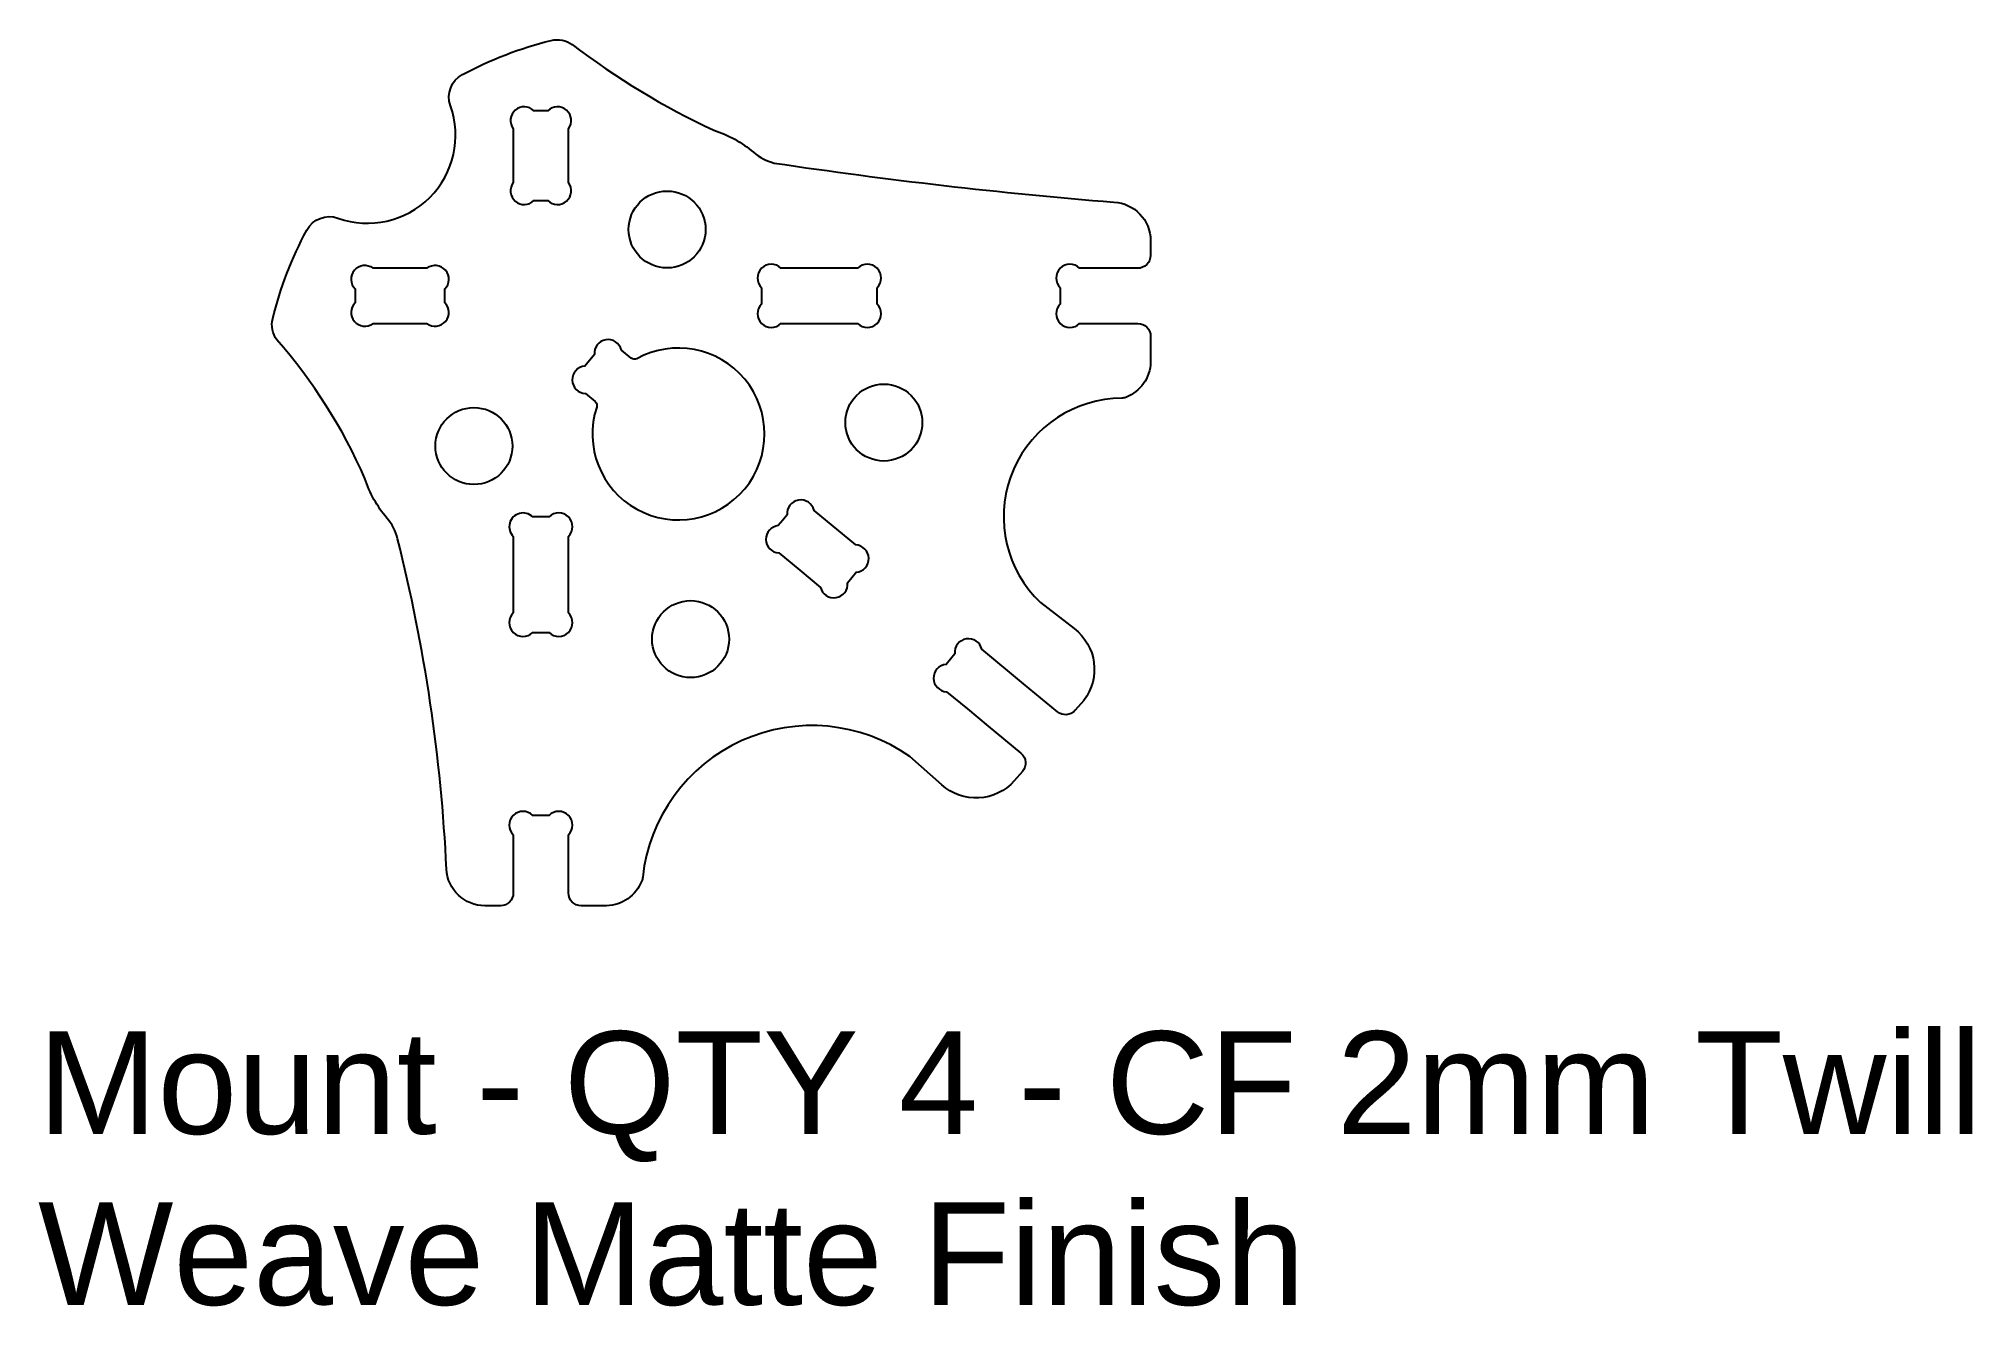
# Model space of a CAD drawing. Header units: inches. Extents: x -12 to 63.4, y -20.3 to 29.1.
import ezdxf

# ---------------------------------------------------------------- set-up
doc = ezdxf.new("R2010")
doc.units = ezdxf.units.IN
doc.header["$MEASUREMENT"] = 0
doc.layers.add('Motor Mount', color=151, linetype='Continuous')
doc.styles.get("Standard").update_dxf_attribs({"font": 'arial.ttf'})

# ---------------------------------------------------------------- blocks, each defined once
blk = doc.blocks.new('A$Ca1c0b82b')
at = {"layer": 'Motor Mount'}
for points in [[(-7.253, -18.396), (-7.542, -18.395, -0.400043), (-9.039, -16.967, 0.049564), (-10.944, -4.088, 0.115287), (-11.361, -3.279, -0.10021), (-12.216, -1.733, 0.076467), (-15.653, 3.672, -0.220263), (-15.812, 4.497, -0.062487), (-14.484, 7.947, -0.370887), (-13.268, 8.417, 0.632184), (-8.885, 12.799, -0.370887), (-8.416, 14.016, -0.062487), (-4.965, 15.344, -0.220263), (-4.14, 15.185, 0.053083), (1.38, 11.84, -0.10021), (2.924, 10.983, 0.115287), (3.733, 10.565, 0.017079), (16.967, 9.039, -0.400043), (18.395, 7.542), (18.396, 7.013), (18.396, 6.96, -0.41449), (17.896, 6.46), (15.629, 6.46, 1), (14.872, 5.703), (14.872, 5.385), (14.872, 5.066, 1), (15.629, 4.31), (17.122, 4.31), (17.899, 4.31, -0.413937), (18.399, 3.81), (18.399, 3.541), (18.399, 2.799, -0.299276), (17.43, 1.428, -0.078712), (17.278, 1.394, 0.649011), (13.871, -6.336, 0.012386), (14.101, -6.57), (15.424, -7.588, -0.413249), (15.794, -10.387), (15.46, -10.774, -0.408278), (14.763, -10.832), (13.439, -9.736), (11.82, -8.395, 0.931015), (10.767, -8.57), (10.596, -8.777), (10.425, -8.984, 0.931015), (10.448, -10.051), (11.258, -10.721), (12.067, -11.392), (13.342, -12.447, -0.420207), (13.401, -13.159), (13.085, -13.525, -0.414214), (10.261, -13.687), (9.015, -12.577, 0.570834), (-1.394, -17.278, -0.078712), (-1.428, -17.43, -0.299276), (-2.799, -18.399), (-3.281, -18.399), (-3.787, -18.398, -0.413972), (-4.286, -17.898), (-4.286, -15.628, 1), (-5.043, -14.872), (-5.361, -14.872), (-5.68, -14.872, 1), (-6.436, -15.628), (-6.436, -17.122), (-6.436, -17.896, -0.414456), (-6.937, -18.396)], [(-5.361, 9.103), (-5.093, 9.103, 0.931015), (-4.286, 9.801), (-4.286, 11.904, 0.931015), (-5.093, 12.603), (-5.361, 12.603), (-5.63, 12.603, 0.931015), (-6.436, 11.904), (-6.436, 10.853), (-6.436, 9.801, 0.931015), (-5.63, 9.103)], [(-9.102, 5.385), (-9.102, 5.653, 0.931015), (-9.801, 6.46), (-11.903, 6.46, 0.931015), (-12.602, 5.653), (-12.602, 5.385), (-12.602, 5.116, 0.931015), (-11.903, 4.31), (-10.852, 4.31), (-9.801, 4.31, 0.931015), (-9.102, 5.116)], [(7.737, 5.385), (7.737, 5.703, 1), (6.98, 6.46), (3.993, 6.46, 1), (3.237, 5.703), (3.237, 5.385), (3.237, 5.066, 1), (3.993, 4.31), (5.487, 4.31), (6.98, 4.31, 1), (7.737, 5.066)], [(-2.226, 3.272, 0.931015), (-3.278, 3.097), (-3.653, 2.645, 0.931015), (-3.629, 1.578), (-3.248, 1.262, -0.308301), (-3.186, 1.046, 5.276769), (-1.621, 2.935, -0.308301), (-1.845, 2.957)], [(6.758, -5.598), (6.929, -5.391, 0.931015), (6.905, -4.324), (5.286, -2.983, 0.931015), (4.234, -3.158), (4.062, -3.365), (3.891, -3.572, 0.931015), (3.915, -4.639), (4.724, -5.309), (5.534, -5.98, 0.931015), (6.587, -5.804)], [(-5.361, -7.736), (-5.043, -7.736, 1), (-4.286, -6.979), (-4.286, -3.993, 1), (-5.043, -3.236), (-5.361, -3.236), (-5.68, -3.236, 1), (-6.436, -3.993), (-6.436, -5.486), (-6.436, -6.979, 1), (-5.68, -7.736)]]:
    blk.add_lwpolyline(points, format="xyb", close=True, dxfattribs=at)
for centre in [(-0.443, 7.974), (8.002, 0.446), (-7.972, -0.47), (0.473, -7.999)]:
    blk.add_circle(centre, 1.5, dxfattribs=at)
at = {"layer": 'Motor Mount', "insert": (-24.955, -23.291), "char_height": 4, "attachment_point": 1}
blk.add_mtext_dynamic_manual_height_columns('Mount - QTY 4 - CF 2mm Twill Weave Matte Finish', width=77.18879, gutter_width=1, heights=[0], dxfattribs=at)

msp = doc.modelspace()

# ---------------------------------------------------------------- block references
msp.add_blockref('A$Ca1c0b82b', (12.941, 13.735))

doc.saveas('drawing.dxf')
